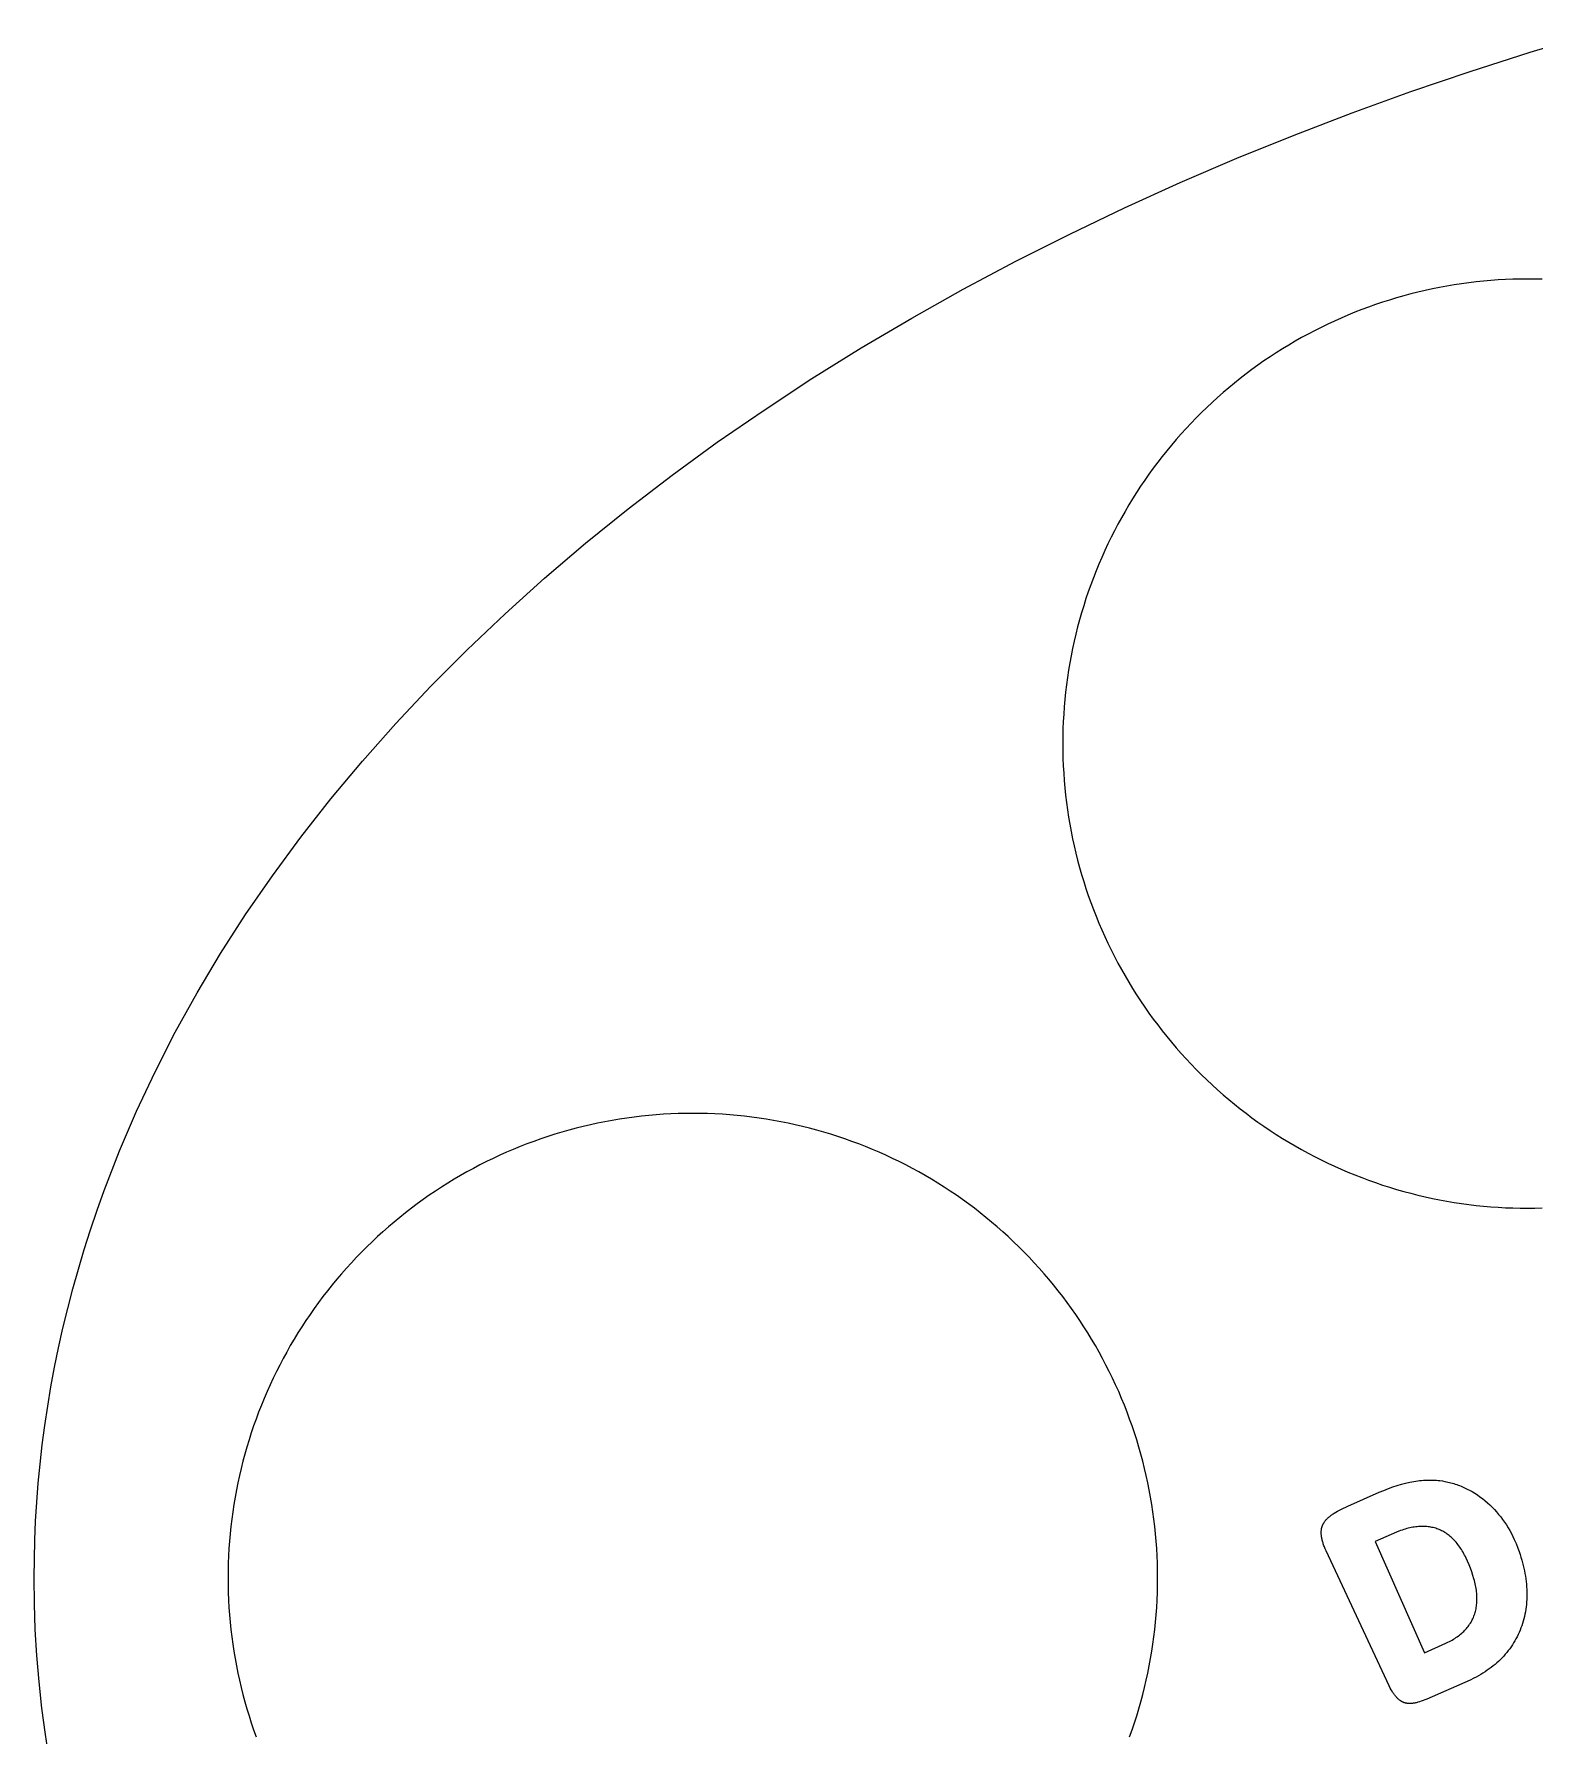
# Model space of a CAD drawing. Extents: x -180 to 180, y -105 to 115.
# Drawn here: x -180 to -78.3, y -10.7 to 104.7 of the extents above; entities that cross this region are included whole.
import ezdxf

# ---------------------------------------------------------------- set-up
doc = ezdxf.new("R2010")
doc.units = 0

msp = doc.modelspace()

# ---------------------------------------------------------------- linework, layer by layer
at = {"layer": 'CONTOURS'}
for points in [[(-178.946468, -12.424072, 0), (-179.230308, -10.623569, 0), (-179.468539, -8.830626, 0), (-179.66184, -7.045856, 0), (-179.810909, -5.269849, 0), (-179.916464, -3.503175, 0), (-179.979244, -1.746383, 0), (-180, 0, 0), (-179.955655, 2.552534, 0), (-179.899779, 3.837026, 0), (-179.821045, 5.126728, 0), (-179.719167, 6.421425, 0), (-179.593863, 7.720898, 0), (-179.444858, 9.02492, 0), (-179.271884, 10.33326, 0), (-179.074675, 11.645682, 0), (-178.852975, 12.961941, 0), (-178.606534, 14.281788, 0), (-178.335109, 15.60497, 0), (-178.038463, 16.931226, 0), (-177.71637, 18.260289, 0), (-177.368608, 19.59189, 0), (-176.994966, 20.925751, 0), (-176.595242, 22.261591, 0), (-176.169242, 23.599124, 0), (-175.716782, 24.938057, 0), (-175.237686, 26.278094, 0), (-174.19894, 28.960271, 0), (-173.051812, 31.643195, 0), (-171.795284, 34.324335, 0), (-170.428518, 37.001102, 0), (-168.95087, 39.670851, 0), (-167.361894, 42.330892, 0), (-165.66135, 44.978491, 0), (-163.84921, 47.610883, 0), (-161.925663, 50.225281, 0), (-159.891121, 52.818878, 0), (-157.746222, 55.388864, 0), (-155.491832, 57.932428, 0), (-153.129047, 60.446773, 0), (-150.659192, 62.929122, 0), (-148.083823, 65.376728, 0), (-145.404722, 67.786884, 0), (-142.623896, 70.156936, 0), (-139.743574, 72.484285, 0), (-136.766196, 74.766401, 0), (-133.694412, 77.000834, 0), (-130.531073, 79.185217, 0), (-127.279221, 81.31728, 0), (-123.942079, 83.394852, 0), (-120.523044, 85.415874, 0), (-117.025671, 87.378403, 0), (-113.453663, 89.280617, 0), (-109.810856, 91.120823, 0), (-106.101211, 92.897461, 0), (-102.328791, 94.609109, 0), (-98.497756, 96.254484, 0), (-94.61234, 97.832447, 0), (-90.676844, 99.342004, 0), (-86.695613, 100.782309, 0), (-82.673027, 102.152661, 0), (-78.613483, 103.452507, 0), (-74.521382, 104.68144, 0)], [(-77.78519, 88.052684, 0), (-78.284842, 88.064578, 0), (-78.78462, 88.068542, 0), (-79.284398, 88.064578, 0), (-79.78405, 88.052684, 0), (-80.283451, 88.032864, 0), (-80.782474, 88.005123, 0), (-81.280994, 87.969468, 0), (-81.778886, 87.925908, 0), (-82.276024, 87.874454, 0), (-82.772283, 87.815119, 0), (-83.267538, 87.747918, 0), (-83.761664, 87.672867, 0), (-84.254538, 87.589987, 0), (-84.746034, 87.499296, 0), (-85.23603, 87.40082, 0), (-85.724402, 87.294581, 0), (-86.211027, 87.180607, 0), (-86.695782, 87.058927, 0), (-87.178545, 86.92957, 0), (-87.659196, 86.792571, 0), (-88.137612, 86.647963, 0), (-88.613674, 86.495783, 0), (-89.087261, 86.336068, 0), (-89.558255, 86.16886, 0), (-90.026536, 85.9942, 0), (-90.491988, 85.812132, 0), (-90.954492, 85.622703, 0), (-91.413932, 85.425959, 0), (-91.870193, 85.22195, 0), (-92.32316, 85.010728, 0), (-92.772719, 84.792346, 0), (-93.218756, 84.566859, 0), (-93.661159, 84.334323, 0), (-94.099817, 84.094798, 0), (-94.53462, 83.848343, 0), (-94.965458, 83.59502, 0), (-95.392222, 83.334894, 0), (-95.814806, 83.068029, 0), (-96.233102, 82.794493, 0), (-96.647006, 82.514355, 0), (-97.056413, 82.227685, 0), (-97.46122, 81.934556, 0), (-97.861325, 81.63504, 0), (-98.256628, 81.329215, 0), (-98.647029, 81.017156, 0), (-99.03243, 80.698942, 0), (-99.412733, 80.374654, 0), (-99.787844, 80.044373, 0), (-100.157667, 79.708181, 0), (-100.522109, 79.366165, 0), (-100.881079, 79.018409, 0), (-101.234487, 78.665001, 0), (-101.582242, 78.306031, 0), (-101.924259, 77.941589, 0), (-102.26045, 77.571766, 0), (-102.590732, 77.196656, 0), (-102.91502, 76.816352, 0), (-103.233234, 76.430952, 0), (-103.545293, 76.040551, 0), (-103.851118, 75.645248, 0), (-104.150633, 75.245142, 0), (-104.443763, 74.840335, 0), (-104.730433, 74.430928, 0), (-105.010571, 74.017025, 0), (-105.284107, 73.598728, 0), (-105.550971, 73.176145, 0), (-105.811098, 72.74938, 0), (-106.06442, 72.318542, 0), (-106.310876, 71.88374, 0), (-106.550401, 71.445081, 0), (-106.782937, 71.002678, 0), (-107.008424, 70.556641, 0), (-107.226806, 70.107082, 0), (-107.438028, 69.654115, 0), (-107.642037, 69.197854, 0), (-107.838781, 68.738414, 0), (-108.02821, 68.27591, 0), (-108.210278, 67.810458, 0), (-108.384938, 67.342177, 0), (-108.552146, 66.871183, 0), (-108.71186, 66.397596, 0), (-108.864041, 65.921534, 0), (-109.008649, 65.443118, 0), (-109.145648, 64.962468, 0), (-109.275004, 64.479704, 0), (-109.396685, 63.994949, 0), (-109.510659, 63.508324, 0), (-109.616897, 63.019953, 0), (-109.715374, 62.529957, 0), (-109.806064, 62.03846, 0), (-109.888945, 61.545586, 0), (-109.963996, 61.05146, 0), (-110.031197, 60.556205, 0), (-110.090532, 60.059946, 0), (-110.141986, 59.562808, 0), (-110.185546, 59.064916, 0), (-110.221201, 58.566396, 0), (-110.248941, 58.067373, 0), (-110.268761, 57.567972, 0), (-110.280655, 57.06832, 0), (-110.28462, 56.568542, 0), (-110.280655, 56.068765, 0), (-110.268761, 55.569113, 0), (-110.248941, 55.069712, 0), (-110.221201, 54.570689, 0), (-110.185546, 54.072169, 0), (-110.141986, 53.574277, 0), (-110.090532, 53.077139, 0), (-110.031197, 52.58088, 0), (-109.963996, 52.085625, 0), (-109.888945, 51.591499, 0), (-109.806064, 51.098625, 0), (-109.715374, 50.607128, 0), (-109.616897, 50.117132, 0), (-109.510659, 49.628761, 0), (-109.396685, 49.142136, 0), (-109.275004, 48.657381, 0), (-109.145648, 48.174617, 0), (-109.008649, 47.693967, 0), (-108.864041, 47.215551, 0), (-108.71186, 46.739489, 0), (-108.552146, 46.265902, 0), (-108.384938, 45.794908, 0), (-108.210278, 45.326627, 0), (-108.02821, 44.861175, 0), (-107.838781, 44.398671, 0), (-107.642037, 43.939231, 0), (-107.438028, 43.48297, 0), (-107.226806, 43.030003, 0), (-107.008424, 42.580444, 0), (-106.782937, 42.134407, 0), (-106.550401, 41.692004, 0), (-106.310876, 41.253345, 0), (-106.06442, 40.818542, 0), (-105.811098, 40.387705, 0), (-105.550971, 39.96094, 0), (-105.284107, 39.538357, 0), (-105.010571, 39.12006, 0), (-104.730433, 38.706157, 0), (-104.443763, 38.29675, 0), (-104.150633, 37.891943, 0), (-103.851118, 37.491837, 0), (-103.545293, 37.096534, 0), (-103.233234, 36.706133, 0), (-102.91502, 36.320733, 0), (-102.590732, 35.940429, 0), (-102.26045, 35.565319, 0), (-101.924259, 35.195496, 0), (-101.582242, 34.831054, 0), (-101.234487, 34.472084, 0), (-100.881079, 34.118676, 0), (-100.522109, 33.77092, 0), (-100.157667, 33.428904, 0), (-99.787844, 33.092712, 0), (-99.412733, 32.762431, 0), (-99.03243, 32.438143, 0), (-98.647029, 32.119929, 0), (-98.256628, 31.80787, 0), (-97.861325, 31.502045, 0), (-97.46122, 31.202529, 0), (-97.056413, 30.9094, 0), (-96.647006, 30.62273, 0), (-96.233102, 30.342592, 0), (-95.814806, 30.069056, 0), (-95.392222, 29.802191, 0), (-94.965458, 29.542065, 0), (-94.53462, 29.288742, 0), (-94.099817, 29.042287, 0), (-93.661159, 28.802762, 0), (-93.218756, 28.570226, 0), (-92.772719, 28.344739, 0), (-92.32316, 28.126357, 0), (-91.870193, 27.915135, 0), (-91.413932, 27.711126, 0), (-90.954492, 27.514382, 0), (-90.491988, 27.324953, 0), (-90.026536, 27.142885, 0), (-89.558255, 26.968225, 0), (-89.087261, 26.801017, 0), (-88.613674, 26.641302, 0), (-88.137612, 26.489122, 0), (-87.659196, 26.344514, 0), (-87.178545, 26.207515, 0), (-86.695782, 26.078158, 0), (-86.211027, 25.956478, 0), (-85.724402, 25.842504, 0), (-85.23603, 25.736265, 0), (-84.746034, 25.637789, 0), (-84.254538, 25.547098, 0), (-83.761664, 25.464218, 0), (-83.267538, 25.389167, 0), (-82.772283, 25.321966, 0), (-82.276024, 25.262631, 0), (-81.778886, 25.211177, 0), (-81.280994, 25.167617, 0), (-80.782474, 25.131962, 0), (-80.283451, 25.104221, 0), (-79.78405, 25.084401, 0), (-79.284398, 25.072507, 0), (-78.78462, 25.068542, 0), (-78.284842, 25.072507, 0), (-77.78519, 25.084401, 0)], [(-105.752845, -10.773635, 0), (-105.585637, -10.302641, 0), (-105.425923, -9.829054, 0), (-105.273742, -9.352992, 0), (-105.129134, -8.874576, 0), (-104.992135, -8.393925, 0), (-104.862779, -7.911162, 0), (-104.741098, -7.426406, 0), (-104.627124, -6.939782, 0), (-104.520886, -6.45141, 0), (-104.422409, -5.961414, 0), (-104.331719, -5.469918, 0), (-104.248838, -4.977044, 0), (-104.173787, -4.482917, 0), (-104.106586, -3.987662, 0), (-104.047251, -3.491403, 0), (-103.995797, -2.994265, 0), (-103.952237, -2.496374, 0), (-103.916582, -1.997853, 0), (-103.888842, -1.49883, 0), (-103.869022, -0.99943, 0), (-103.857128, -0.499778, 0), (-103.853163, 0, 0), (-103.857128, 0.499778, 0), (-103.869022, 0.99943, 0), (-103.888842, 1.49883, 0), (-103.916582, 1.997853, 0), (-103.952237, 2.496374, 0), (-103.995797, 2.994265, 0), (-104.047251, 3.491403, 0), (-104.106586, 3.987662, 0), (-104.173787, 4.482917, 0), (-104.248838, 4.977044, 0), (-104.331719, 5.469918, 0), (-104.422409, 5.961414, 0), (-104.520886, 6.45141, 0), (-104.627124, 6.939782, 0), (-104.741098, 7.426406, 0), (-104.862779, 7.911162, 0), (-104.992135, 8.393925, 0), (-105.129134, 8.874576, 0), (-105.273742, 9.352992, 0), (-105.425923, 9.829054, 0), (-105.585637, 10.302641, 0), (-105.752845, 10.773635, 0), (-105.927505, 11.241916, 0), (-106.109573, 11.707367, 0), (-106.299002, 12.169871, 0), (-106.495746, 12.629312, 0), (-106.699755, 13.085573, 0), (-106.910977, 13.53854, 0), (-107.129359, 13.988098, 0), (-107.354846, 14.434135, 0), (-107.587382, 14.876539, 0), (-107.826907, 15.315197, 0), (-108.073363, 15.75, 0), (-108.326685, 16.180838, 0), (-108.586812, 16.607602, 0), (-108.853676, 17.030186, 0), (-109.127212, 17.448482, 0), (-109.40735, 17.862386, 0), (-109.69402, 18.271793, 0), (-109.98715, 18.6766, 0), (-110.286665, 19.076705, 0), (-110.59249, 19.472008, 0), (-110.904549, 19.862409, 0), (-111.222763, 20.24781, 0), (-111.547051, 20.628113, 0), (-111.877333, 21.003224, 0), (-112.213524, 21.373046, 0), (-112.555541, 21.737489, 0), (-112.903296, 22.096459, 0), (-113.256704, 22.449866, 0), (-113.615674, 22.797622, 0), (-113.980116, 23.139639, 0), (-114.349939, 23.47583, 0), (-114.72505, 23.806112, 0), (-115.105353, 24.1304, 0), (-115.490754, 24.448614, 0), (-115.881155, 24.760672, 0), (-116.276458, 25.066498, 0), (-116.676563, 25.366013, 0), (-117.08137, 25.659142, 0), (-117.490777, 25.945812, 0), (-117.904681, 26.22595, 0), (-118.322977, 26.499486, 0), (-118.745561, 26.766351, 0), (-119.172325, 27.026478, 0), (-119.603163, 27.2798, 0), (-120.037966, 27.526255, 0), (-120.476624, 27.765781, 0), (-120.919027, 27.998317, 0), (-121.365064, 28.223804, 0), (-121.814623, 28.442186, 0), (-122.26759, 28.653408, 0), (-122.723851, 28.857416, 0), (-123.183291, 29.05416, 0), (-123.645795, 29.24359, 0), (-124.111247, 29.425658, 0), (-124.579528, 29.600318, 0), (-125.050522, 29.767526, 0), (-125.524109, 29.92724, 0), (-126.000171, 30.079421, 0), (-126.478587, 30.224029, 0), (-126.959238, 30.361028, 0), (-127.442001, 30.490384, 0), (-127.926756, 30.612064, 0), (-128.413381, 30.726038, 0), (-128.901753, 30.832277, 0), (-129.391749, 30.930754, 0), (-129.883245, 31.021444, 0), (-130.376119, 31.104325, 0), (-130.870245, 31.179375, 0), (-131.3655, 31.246577, 0), (-131.861759, 31.305912, 0), (-132.358897, 31.357366, 0), (-132.856789, 31.400925, 0), (-133.355309, 31.43658, 0), (-133.854332, 31.464321, 0), (-134.353733, 31.484141, 0), (-134.853385, 31.496035, 0), (-135.353163, 31.5, 0), (-135.852941, 31.496035, 0), (-136.352593, 31.484141, 0), (-136.851993, 31.464321, 0), (-137.351016, 31.43658, 0), (-137.849536, 31.400925, 0), (-138.347428, 31.357366, 0), (-138.844566, 31.305912, 0), (-139.340825, 31.246577, 0), (-139.83608, 31.179375, 0), (-140.330207, 31.104325, 0), (-140.82308, 31.021444, 0), (-141.314577, 30.930754, 0), (-141.804573, 30.832277, 0), (-142.292945, 30.726038, 0), (-142.779569, 30.612064, 0), (-143.264324, 30.490384, 0), (-143.747088, 30.361028, 0), (-144.227738, 30.224029, 0), (-144.706155, 30.079421, 0), (-145.182216, 29.92724, 0), (-145.655804, 29.767526, 0), (-146.126797, 29.600318, 0), (-146.595079, 29.425658, 0), (-147.06053, 29.24359, 0), (-147.523034, 29.05416, 0), (-147.982475, 28.857416, 0), (-148.438736, 28.653408, 0), (-148.891702, 28.442186, 0), (-149.341261, 28.223804, 0), (-149.787298, 27.998317, 0), (-150.229702, 27.765781, 0), (-150.66836, 27.526255, 0), (-151.103163, 27.2798, 0), (-151.534001, 27.026478, 0), (-151.960765, 26.766351, 0), (-152.383348, 26.499486, 0), (-152.801645, 26.22595, 0), (-153.215548, 25.945812, 0), (-153.624955, 25.659142, 0), (-154.029763, 25.366013, 0), (-154.429868, 25.066498, 0), (-154.825171, 24.760672, 0), (-155.215572, 24.448614, 0), (-155.600972, 24.1304, 0), (-155.981276, 23.806112, 0), (-156.356386, 23.47583, 0), (-156.726209, 23.139639, 0), (-157.090652, 22.797622, 0), (-157.449622, 22.449866, 0), (-157.803029, 22.096459, 0), (-158.150785, 21.737489, 0), (-158.492802, 21.373046, 0), (-158.828993, 21.003224, 0), (-159.159274, 20.628113, 0), (-159.483563, 20.24781, 0), (-159.801776, 19.862409, 0), (-160.113835, 19.472008, 0), (-160.419661, 19.076705, 0), (-160.719176, 18.6766, 0), (-161.012305, 18.271793, 0), (-161.298975, 17.862386, 0), (-161.579113, 17.448482, 0), (-161.852649, 17.030186, 0), (-162.119514, 16.607602, 0), (-162.37964, 16.180838, 0), (-162.632963, 15.75, 0), (-162.879418, 15.315197, 0), (-163.118944, 14.876539, 0), (-163.351479, 14.434135, 0), (-163.576967, 13.988098, 0), (-163.795349, 13.53854, 0), (-164.006571, 13.085573, 0), (-164.210579, 12.629312, 0), (-164.407323, 12.169871, 0), (-164.596753, 11.707367, 0), (-164.77882, 11.241916, 0), (-164.95348, 10.773635, 0), (-165.120689, 10.302641, 0), (-165.280403, 9.829054, 0), (-165.432583, 9.352992, 0), (-165.577191, 8.874576, 0), (-165.714191, 8.393925, 0), (-165.843547, 7.911162, 0), (-165.965227, 7.426406, 0), (-166.079201, 6.939782, 0), (-166.18544, 6.45141, 0), (-166.283917, 5.961414, 0), (-166.374607, 5.469918, 0), (-166.457488, 4.977044, 0), (-166.532538, 4.482917, 0), (-166.599739, 3.987662, 0), (-166.659074, 3.491403, 0), (-166.710528, 2.994265, 0), (-166.754088, 2.496374, 0), (-166.789743, 1.997853, 0), (-166.817484, 1.49883, 0), (-166.837304, 0.99943, 0), (-166.849198, 0.499778, 0), (-166.853163, 0, 0), (-166.849198, -0.499778, 0), (-166.837304, -0.99943, 0), (-166.817484, -1.49883, 0), (-166.789743, -1.997853, 0), (-166.754088, -2.496374, 0), (-166.710528, -2.994265, 0), (-166.659074, -3.491403, 0), (-166.599739, -3.987662, 0), (-166.532538, -4.482917, 0), (-166.457488, -4.977044, 0), (-166.374607, -5.469918, 0), (-166.283917, -5.961414, 0), (-166.18544, -6.45141, 0), (-166.079201, -6.939782, 0), (-165.965227, -7.426406, 0), (-165.843547, -7.911162, 0), (-165.714191, -8.393925, 0), (-165.577191, -8.874576, 0), (-165.432583, -9.352992, 0), (-165.280403, -9.829054, 0), (-165.120689, -10.302641, 0), (-164.95348, -10.773635, 0)]]:
    msp.add_polyline3d(points, dxfattribs=at)
at = {"layer": 'TEXT'}
for points in [[(-88.837234, 5.805582, 0), (-88.523373, 5.937458, 0), (-88.215801, 6.057869, 0), (-87.914486, 6.166826, 0), (-87.619396, 6.264343, 0), (-87.330471, 6.350438, 0), (-87.047549, 6.425165, 0), (-86.77042, 6.488588, 0), (-86.633939, 6.516084, 0), (-86.498797, 6.540784, 0), (-86.364954, 6.562696, 0), (-86.232375, 6.581831, 0), (-86.101023, 6.598195, 0), (-85.970861, 6.611798, 0), (-85.841846, 6.622651, 0), (-85.713899, 6.630769, 0), (-85.586948, 6.636169, 0), (-85.460958, 6.638859, 0), (-85.335911, 6.638843, 0), (-85.211813, 6.636125, 0), (-85.088682, 6.630705, 0), (-84.966572, 6.622583, 0), (-84.845461, 6.611753, 0), (-84.725177, 6.59818, 0), (-84.548703, 6.573122, 0), (-84.386667, 6.544296, 0), (-84.282753, 6.523297, 0), (-84.180484, 6.500731, 0), (-84.079303, 6.476505, 0), (-83.978821, 6.450553, 0), (-83.87896, 6.422861, 0), (-83.779709, 6.393429, 0), (-83.681074, 6.362261, 0), (-83.58307, 6.329362, 0), (-83.485707, 6.294738, 0), (-83.388994, 6.25839, 0), (-83.292925, 6.220316, 0), (-83.197494, 6.18051, 0), (-83.102692, 6.138965, 0), (-83.008515, 6.095678, 0), (-82.914954, 6.050642, 0), (-82.822003, 6.003854, 0), (-82.729659, 5.955311, 0), (-82.546775, 5.85295, 0), (-82.366298, 5.743561, 0), (-82.188321, 5.627231, 0), (-82.012993, 5.504096, 0), (-81.840607, 5.374417, 0), (-81.671511, 5.238506, 0), (-81.50615, 5.096764, 0), (-81.34493, 4.949559, 0), (-81.188024, 4.797049, 0), (-81.035544, 4.639338, 0), (-80.887604, 4.476531, 0), (-80.744336, 4.308754, 0), (-80.60596, 4.136223, 0), (-80.472685, 3.959147, 0), (-80.344589, 3.777621, 0), (-80.221709, 3.591704, 0), (-80.104025, 3.401401, 0), (-79.991486, 3.206696, 0), (-79.883972, 3.007522, 0), (-79.7814, 2.80384, 0), (-79.683759, 2.595689, 0), (-79.568463, 2.328814, 0), (-79.448031, 2.021502, 0), (-79.360708, 1.780386, 0), (-79.29602, 1.589807, 0), (-79.23556, 1.400375, 0), (-79.179335, 1.212123, 0), (-79.127353, 1.025107, 0), (-79.079608, 0.83935, 0), (-79.036091, 0.654861, 0), (-78.996792, 0.471643, 0), (-78.961702, 0.289703, 0), (-78.93081, 0.109039, 0), (-78.904105, -0.070359, 0), (-78.881579, -0.248506, 0), (-78.863227, -0.425414, 0), (-78.849049, -0.601094, 0), (-78.839041, -0.775556, 0), (-78.8332, -0.948812, 0), (-78.831523, -1.120868, 0), (-78.834004, -1.291732, 0), (-78.84064, -1.46141, 0), (-78.851423, -1.629905, 0), (-78.866341, -1.797198, 0), (-78.885379, -1.96327, 0), (-78.908523, -2.128099, 0), (-78.935756, -2.291657, 0), (-78.967052, -2.453885, 0), (-79.002383, -2.614719, 0), (-79.04172, -2.774093, 0), (-79.085033, -2.931937, 0), (-79.132287, -3.088161, 0), (-79.183444, -3.242667, 0), (-79.238467, -3.395359, 0), (-79.297319, -3.546143, 0), (-79.359967, -3.694926, 0), (-79.426376, -3.841618, 0), (-79.496513, -3.986126, 0), (-79.570347, -4.128366, 0), (-79.647856, -4.268277, 0), (-79.729021, -4.405804, 0), (-79.813821, -4.540892, 0), (-79.902239, -4.673494, 0), (-79.994269, -4.803587, 0), (-80.089906, -4.931157, 0), (-80.189145, -5.056191, 0), (-80.291983, -5.178678, 0), (-80.398421, -5.298624, 0), (-80.508465, -5.416037, 0), (-80.622118, -5.530927, 0), (-80.739383, -5.643303, 0), (-80.860266, -5.753179, 0), (-80.984772, -5.860568, 0), (-81.112907, -5.965482, 0), (-81.244676, -6.067938, 0), (-81.380093, -6.167964, 0), (-81.519169, -6.26559, 0), (-81.661913, -6.36083, 0), (-81.808331, -6.453698, 0), (-81.958426, -6.544199, 0), (-82.112203, -6.63234, 0), (-82.269677, -6.718135, 0), (-82.430871, -6.801601, 0), (-82.67949, -6.922388, 0), (-85.608857, -8.219557, 0), (-85.739214, -8.273318, 0), (-85.864828, -8.321409, 0), (-85.986315, -8.364103, 0), (-86.103885, -8.401508, 0), (-86.217571, -8.433659, 0), (-86.272953, -8.447769, 0), (-86.327354, -8.460564, 0), (-86.380767, -8.47204, 0), (-86.433184, -8.482191, 0), (-86.484601, -8.491012, 0), (-86.535019, -8.4985, 0), (-86.584442, -8.504652, 0), (-86.632874, -8.509464, 0), (-86.680318, -8.512935, 0), (-86.726779, -8.51506, 0), (-86.77226, -8.515837, 0), (-86.816765, -8.515264, 0), (-86.860303, -8.513334, 0), (-86.902905, -8.510034, 0), (-86.923866, -8.507866, 0), (-86.944608, -8.505349, 0), (-86.965133, -8.502481, 0), (-86.985448, -8.499262, 0), (-87.005557, -8.495687, 0), (-87.025467, -8.491755, 0), (-87.045185, -8.487463, 0), (-87.064721, -8.482808, 0), (-87.08408, -8.477786, 0), (-87.103271, -8.472395, 0), (-87.122302, -8.466632, 0), (-87.14118, -8.460494, 0), (-87.159913, -8.453978, 0), (-87.178509, -8.447082, 0), (-87.196973, -8.439801, 0), (-87.215315, -8.432134, 0), (-87.233542, -8.424078, 0), (-87.25166, -8.41563, 0), (-87.269677, -8.406787, 0), (-87.2876, -8.397546, 0), (-87.305437, -8.387905, 0), (-87.323193, -8.377861, 0), (-87.340871, -8.367414, 0), (-87.358478, -8.35656, 0), (-87.376017, -8.345299, 0), (-87.393494, -8.333628, 0), (-87.428278, -8.30905, 0), (-87.462864, -8.282814, 0), (-87.49727, -8.254912, 0), (-87.531509, -8.225339, 0), (-87.565596, -8.194089, 0), (-87.599544, -8.161157, 0), (-87.633354, -8.126541, 0), (-87.667028, -8.090242, 0), (-87.700568, -8.052258, 0), (-87.733971, -8.01259, 0), (-87.767227, -7.97124, 0), (-87.800325, -7.928213, 0), (-87.833255, -7.883512, 0), (-87.86601, -7.837139, 0), (-87.898584, -7.789095, 0), (-87.930977, -7.73938, 0), (-87.963189, -7.687994, 0), (-88.027067, -7.580206, 0), (-88.09022, -7.465725, 0), (-88.168116, -7.313234, 0), (-92.442449, 1.834897, 0), (-92.503231, 1.974366, 0), (-92.557771, 2.109864, 0), (-92.58271, 2.176148, 0), (-92.627918, 2.305785, 0), (-92.648187, 2.36914, 0), (-92.666896, 2.431522, 0), (-92.684046, 2.492934, 0), (-92.699635, 2.553377, 0), (-92.713662, 2.612852, 0), (-92.726127, 2.671351, 0), (-92.737033, 2.728867, 0), (-92.746382, 2.785381, 0), (-92.754177, 2.840879, 0), (-92.760419, 2.895358, 0), (-92.765106, 2.948815, 0), (-92.76824, 3.001251, 0), (-92.769819, 3.052667, 0), (-92.76984, 3.103075, 0), (-92.7683, 3.152488, 0), (-92.765194, 3.200922, 0), (-92.760518, 3.248393, 0), (-92.757589, 3.271779, 0), (-92.754264, 3.294938, 0), (-92.750542, 3.317876, 0), (-92.746421, 3.340596, 0), (-92.741902, 3.363106, 0), (-92.736982, 3.385408, 0), (-92.73166, 3.407509, 0), (-92.725935, 3.429416, 0), (-92.719806, 3.451135, 0), (-92.713269, 3.472673, 0), (-92.706326, 3.494039, 0), (-92.698972, 3.515238, 0), (-92.691208, 3.536278, 0), (-92.68303, 3.557167, 0), (-92.674439, 3.57791, 0), (-92.665432, 3.598516, 0), (-92.656008, 3.618989, 0), (-92.646165, 3.639337, 0), (-92.635902, 3.659566, 0), (-92.625217, 3.679682, 0), (-92.614108, 3.699691, 0), (-92.602575, 3.719601, 0), (-92.590616, 3.739416, 0), (-92.578228, 3.759141, 0), (-92.552164, 3.798336, 0), (-92.524369, 3.837213, 0), (-92.494832, 3.875802, 0), (-92.463542, 3.914127, 0), (-92.430494, 3.952196, 0), (-92.395683, 3.990013, 0), (-92.359106, 4.027582, 0), (-92.320759, 4.064907, 0), (-92.280639, 4.101992, 0), (-92.238741, 4.13884, 0), (-92.195062, 4.175457, 0), (-92.149599, 4.211845, 0), (-92.102348, 4.248009, 0), (-92.05331, 4.283951, 0), (-92.002482, 4.319676, 0), (-91.949863, 4.355187, 0), (-91.895451, 4.390487, 0), (-91.781242, 4.460471, 0), (-91.659876, 4.529672, 0), (-91.531492, 4.598213, 0), (-91.396329, 4.666235, 0), (-90.958065, 4.868874, 0)], [(-85.764199, -5.068359, 0), (-84.329973, -4.435146, 0), (-84.179798, -4.362309, 0), (-84.083074, -4.312468, 0), (-83.988783, -4.261471, 0), (-83.896916, -4.209312, 0), (-83.807482, -4.155992, 0), (-83.720491, -4.101512, 0), (-83.635951, -4.045872, 0), (-83.553864, -3.989071, 0), (-83.47423, -3.931106, 0), (-83.397048, -3.871973, 0), (-83.322314, -3.811668, 0), (-83.250027, -3.750189, 0), (-83.180187, -3.687532, 0), (-83.112792, -3.623697, 0), (-83.04784, -3.55868, 0), (-82.985332, -3.492478, 0), (-82.925266, -3.425087, 0), (-82.867641, -3.356502, 0), (-82.812456, -3.286718, 0), (-82.75971, -3.215728, 0), (-82.709402, -3.143525, 0), (-82.661531, -3.070101, 0), (-82.616097, -2.995447, 0), (-82.5731, -2.919562, 0), (-82.532538, -2.842441, 0), (-82.494414, -2.764083, 0), (-82.458725, -2.684484, 0), (-82.425473, -2.603641, 0), (-82.394657, -2.521552, 0), (-82.366278, -2.438214, 0), (-82.340334, -2.353624, 0), (-82.316828, -2.267779, 0), (-82.295758, -2.180678, 0), (-82.277125, -2.092317, 0), (-82.260929, -2.002695, 0), (-82.247171, -1.911808, 0), (-82.23585, -1.819655, 0), (-82.226967, -1.726232, 0), (-82.220523, -1.631538, 0), (-82.216517, -1.535572, 0), (-82.21495, -1.438331, 0), (-82.215823, -1.339814, 0), (-82.219136, -1.24002, 0), (-82.22489, -1.138948, 0), (-82.233084, -1.036596, 0), (-82.24372, -0.932963, 0), (-82.256798, -0.828047, 0), (-82.272322, -0.721847, 0), (-82.290292, -0.614358, 0), (-82.310714, -0.505578, 0), (-82.333589, -0.395504, 0), (-82.358924, -0.284129, 0), (-82.386724, -0.171445, 0), (-82.416994, -0.057442, 0), (-82.484998, 0.174594, 0), (-82.563058, 0.412162, 0), (-82.651009, 0.654769, 0), (-82.74715, 0.898202, 0), (-82.845102, 1.126716, 0), (-82.945445, 1.341497, 0), (-82.996974, 1.444798, 0), (-83.049469, 1.545502, 0), (-83.102944, 1.643635, 0), (-83.157413, 1.73922, 0), (-83.212889, 1.832276, 0), (-83.269374, 1.922808, 0), (-83.326871, 2.010816, 0), (-83.38538, 2.096299, 0), (-83.444903, 2.179258, 0), (-83.505441, 2.259692, 0), (-83.566996, 2.337602, 0), (-83.629568, 2.412987, 0), (-83.693161, 2.485847, 0), (-83.757772, 2.55618, 0), (-83.823405, 2.623984, 0), (-83.890058, 2.689258, 0), (-83.957733, 2.751999, 0), (-84.026429, 2.812205, 0), (-84.096148, 2.869875, 0), (-84.166889, 2.925006, 0), (-84.238654, 2.977596, 0), (-84.311443, 3.027644, 0), (-84.385255, 3.07515, 0), (-84.460092, 3.12011, 0), (-84.535954, 3.162525, 0), (-84.612841, 3.202393, 0), (-84.690754, 3.239712, 0), (-84.769692, 3.274481, 0), (-84.849657, 3.3067, 0), (-84.93065, 3.336366, 0), (-85.012671, 3.36348, 0), (-85.095721, 3.388041, 0), (-85.179801, 3.410047, 0), (-85.264912, 3.429499, 0), (-85.351052, 3.446398, 0), (-85.438221, 3.460743, 0), (-85.526419, 3.472535, 0), (-85.615644, 3.481773, 0), (-85.705894, 3.488456, 0), (-85.797168, 3.492585, 0), (-85.889464, 3.494158, 0), (-85.982779, 3.493173, 0), (-86.077112, 3.48963, 0), (-86.17246, 3.483527, 0), (-86.26882, 3.474862, 0), (-86.36619, 3.463634, 0), (-86.464569, 3.449841, 0), (-86.563953, 3.433482, 0), (-86.66434, 3.414555, 0), (-86.765725, 3.393056, 0), (-86.868106, 3.368979, 0), (-86.971482, 3.342321, 0), (-87.075853, 3.313076, 0), (-87.181212, 3.281245, 0), (-87.287545, 3.246831, 0), (-87.394815, 3.209848, 0), (-87.502959, 3.170319, 0), (-87.667064, 3.106137, 0), (-89.119385, 2.469625, 0)]]:
    msp.add_polyline3d(points, close=True, dxfattribs=at)

doc.saveas('drawing.dxf')
